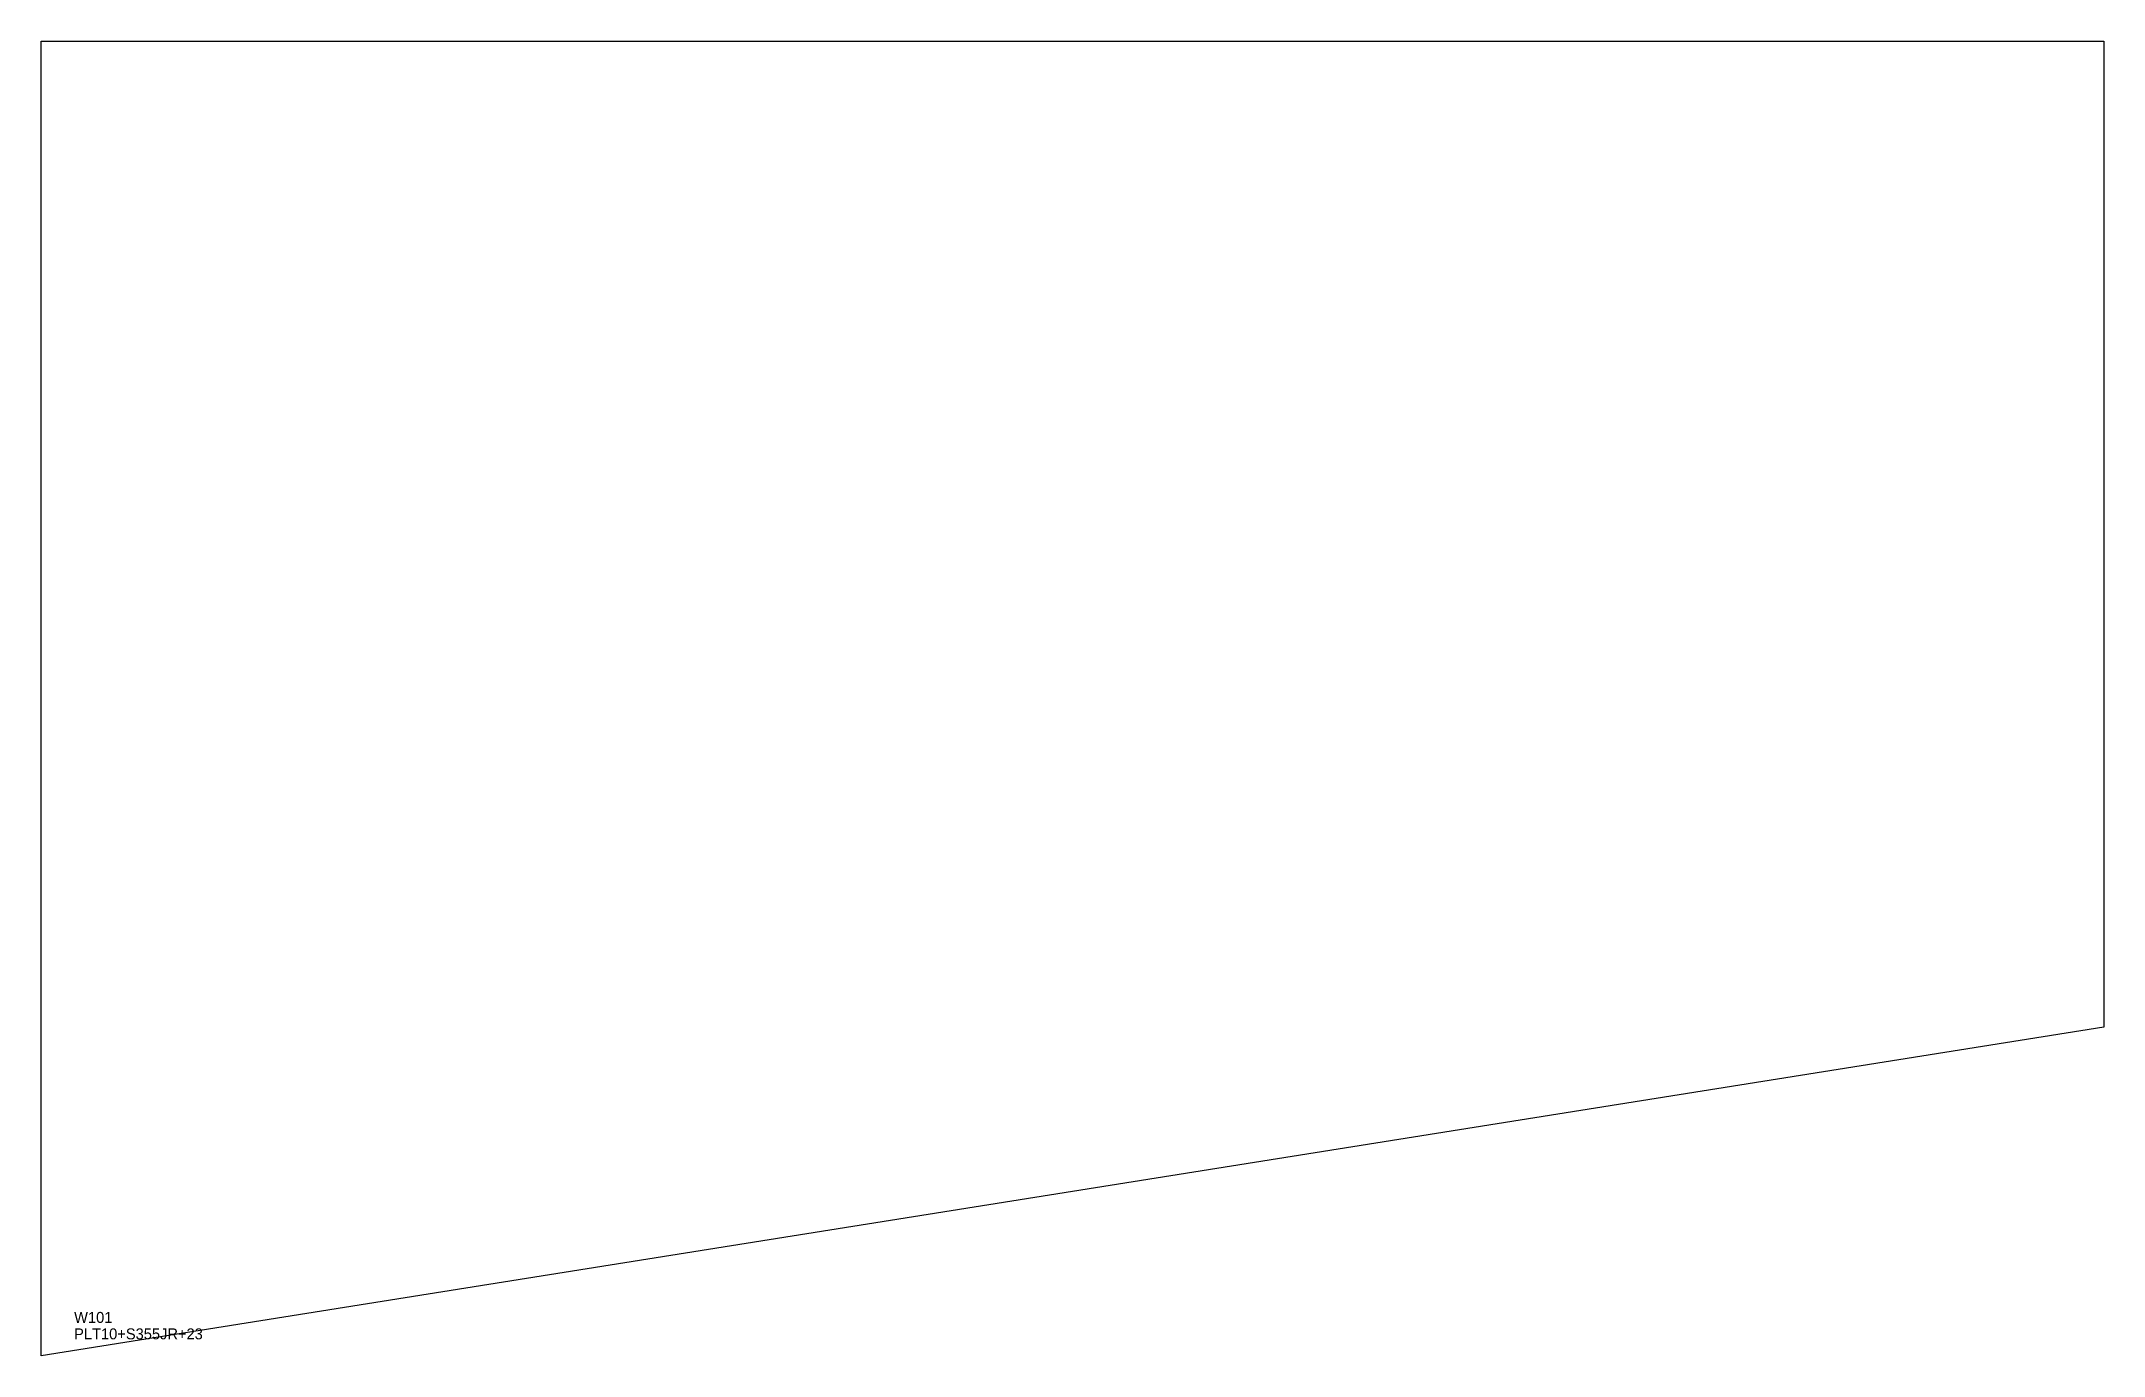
# Model space of a CAD drawing. Extents: x 0 to 1882, y 0 to 1200.
import ezdxf

# ---------------------------------------------------------------- set-up
doc = ezdxf.new("R2010")
doc.units = 0
for name, color, linetype in [('CUT', 7, 'CONTINUOUS'), ('SCRIBE', 3, 'CONTINUOUS'), ('TEXT', 7, 'CONTINUOUS')]:
    doc.layers.add(name, color=color, linetype=linetype)

msp = doc.modelspace()

# ---------------------------------------------------------------- linework, layer by layer
at = {"layer": 'CUT', "color": 7, "linetype": 'CONTINUOUS'}
msp.add_lwpolyline([(0, 0), (0, 1200), (1882.29, 1200), (1882.29, 300)], close=True, dxfattribs=at)

# ---------------------------------------------------------------- texts
at = {"layer": 'SCRIBE', "color": 3}
msp.add_text('W101', height=10, dxfattribs=at).set_placement((30, 30))
at = {"layer": 'TEXT', "color": 7}
msp.add_text('PLT10+S355JR+23', height=10, dxfattribs=at).set_placement((30, 15))

doc.saveas('drawing.dxf')
